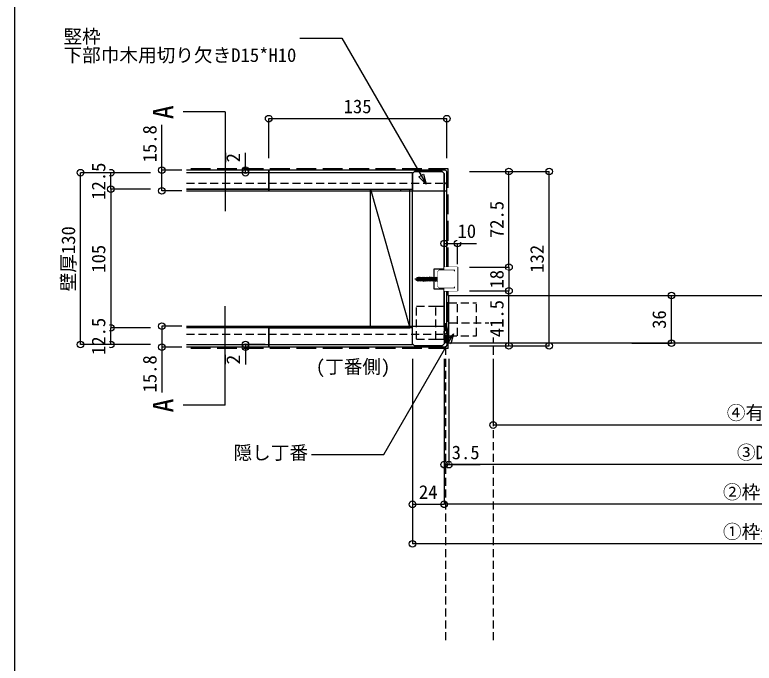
# Model space of a CAD drawing. Units: millimetres, scale not verified. Extents: x -1051 to 1051, y -744 to 744.
# Drawn here: x -988 to -428, y -228 to 263 of the extents above; entities that cross this region are included whole.
import ezdxf
from ezdxf.enums import TextEntityAlignment as Align

# ---------------------------------------------------------------- set-up
doc = ezdxf.new("R2010")
doc.units = ezdxf.units.MM
doc.header["$LTSCALE"] = 5
doc.linetypes.add('DASHED1', pattern=[1.8, 1.2, -0.6])
doc.linetypes.add('DASHED3', pattern=[4, 3, -1])
for name, color, linetype in [('0-0', 7, 'Continuous'), ('1-0', 7, 'Continuous'), ('2-0', 7, 'Continuous'), ('3-0', 5, 'Continuous'), ('4-0', 4, 'Continuous'), ('5-0', 7, 'Continuous')]:
    doc.layers.add(name, color=color, linetype=linetype)
doc.styles.add('ＭＳ ゴシック', font='')
doc.styles.get('ＭＳ ゴシック').set_extended_font_data('MS Gothic')

msp = doc.modelspace()

# ---------------------------------------------------------------- linework, layer by layer
at = {"layer": '0-0', "color": 2}
msp.add_line((-987.5, -687.5), (-987.5, 687.5), dxfattribs=at)
at = {"layer": '1-0'}
for points in [[(-857.434, 130.665), (-686.219, 130.665), (-686.219, 143.165), (-857.434, 143.165)], [(-857.434, 13.165), (-686.219, 13.165), (-686.219, 25.665), (-857.434, 25.665)]]:
    msp.add_lwpolyline(points, dxfattribs=at)
at = {"layer": '2-0', "linetype": 'DASHED1'}
for p, q in [((-857.434, 135.365), (-795.219, 135.365)), ((-795.219, 135.365), (-662.219, 135.365)), ((-857.434, 20.965), (-795.219, 20.965)), ((-795.219, 20.965), (-662.219, 20.965))]:
    msp.add_line(p, q, dxfattribs=at)
at = {"layer": '2-0'}
for p, q in [((-795.219, 129.365), (-795.219, 130.665)), ((-795.219, 130.665), (-695.219, 130.665)), ((-795.219, 129.365), (-695.219, 129.365)), ((-695.219, 129.365), (-695.219, 130.665)), ((-662.219, 71.665), (-662.219, 129.365)), ((-662.219, 129.365), (-660.219, 129.365)), ((-660.219, 71.665), (-660.219, 129.365)), ((-662.219, 71.665), (-660.219, 71.665)), ((-662.219, 26.965), (-662.219, 53.665)), ((-662.219, 53.665), (-660.219, 53.665)), ((-660.219, 26.965), (-660.219, 53.665)), ((-795.219, 25.665), (-795.219, 26.965)), ((-795.219, 26.965), (-695.219, 26.965)), ((-795.219, 25.665), (-695.219, 25.665)), ((-695.219, 25.665), (-695.219, 26.965)), ((-662.219, 26.965), (-660.219, 26.965))]:
    msp.add_line(p, q, dxfattribs=at)
for points in [[(-857.434, 129.365), (-795.219, 129.365), (-795.219, 145.165), (-857.434, 145.165)], [(-857.434, 129.365), (-795.219, 129.365), (-795.219, 130.665), (-857.434, 130.665)], [(-857.434, 26.965), (-795.219, 26.965), (-795.219, 11.165), (-857.434, 11.165)], [(-857.434, 26.965), (-795.219, 26.965), (-795.219, 25.665), (-857.434, 25.665)]]:
    msp.add_lwpolyline(points, dxfattribs=at)
for points in [[(-795.219, 129.365), (-661.119, 129.365), (-660.944, 129.383), (-660.775, 129.434), (-660.619, 129.517), (-660.483, 129.629), (-660.371, 129.765), (-660.288, 129.921), (-660.237, 130.09), (-660.219, 130.265), (-660.219, 137.265), (-660.219, 143.165), (-660.258, 143.556), (-660.372, 143.931), (-660.557, 144.277), (-660.805, 144.58), (-661.108, 144.828), (-661.454, 145.013), (-661.829, 145.127), (-662.219, 145.165), (-795.219, 145.165)], [(-795.219, 26.965), (-661.119, 26.965), (-660.944, 26.948), (-660.775, 26.897), (-660.619, 26.814), (-660.483, 26.702), (-660.371, 26.565), (-660.288, 26.41), (-660.237, 26.241), (-660.219, 26.065), (-660.219, 19.065), (-660.219, 13.165), (-660.258, 12.775), (-660.372, 12.4), (-660.557, 12.054), (-660.805, 11.751), (-661.108, 11.502), (-661.454, 11.318), (-661.829, 11.204), (-662.219, 11.165), (-795.219, 11.165)]]:
    msp.add_lwpolyline(points, close=True, dxfattribs=at)
at = {"layer": '2-0', "linetype": 'DASHED1'}
for centre, start, end in [((-662.219, 133.365), 0, 90), ((-662.219, 22.965), 270, 0)]:
    msp.add_arc(centre, 2, start, end, dxfattribs=at)
at = {"layer": '3-0', "color": 3, "linetype": 'DASHED3'}
for p, q in [((-659.219, 146.165), (-857.434, 146.165)), ((-659.219, 71.665), (-659.219, 146.165)), ((-659.219, 10.165), (-659.219, 53.665)), ((-659.219, 10.165), (-857.434, 10.165))]:
    msp.add_line(p, q, dxfattribs=at)
at = {"layer": '3-0', "color": 7}
for p, q in [((-718.219, 25.665), (-718.219, 130.665)), ((-718.219, 130.665), (-688.219, 130.665)), ((-718.219, 130.665), (-688.219, 25.665)), ((-688.219, 25.665), (-688.219, 130.665)), ((-718.219, 25.665), (-688.219, 25.665))]:
    msp.add_line(p, q, dxfattribs=at)
at = {"layer": '3-0', "color": 7, "linetype": 'DASHED1'}
for p, q in [((-683.219, 17.165), (-683.219, 42.165)), ((-683.219, 42.165), (-662.219, 42.165)), ((-668.719, 17.165), (-668.719, 42.165)), ((-668.719, 42.165), (-662.219, 42.165)), ((-662.219, 17.165), (-662.219, 42.165)), ((-662.219, 17.165), (-662.219, 42.165)), ((-658.719, 19.665), (-658.719, 44.665)), ((-658.719, 44.665), (-652.219, 44.665)), ((-658.719, 19.665), (-658.719, 44.665)), ((-658.719, 44.665), (-637.719, 44.665)), ((-652.219, 19.665), (-652.219, 44.665)), ((-637.719, 19.665), (-637.719, 44.665)), ((-661.219, 29.243), (-661.219, -213.257)), ((-625.219, 29.243), (-661.219, 29.243)), ((-625.219, 29.243), (-625.219, -213.257)), ((-683.219, 17.165), (-662.219, 17.165)), ((-668.719, 17.165), (-662.219, 17.165)), ((-658.719, 19.665), (-652.219, 19.665)), ((-658.719, 19.665), (-637.719, 19.665))]:
    msp.add_line(p, q, dxfattribs=at)
at = {"layer": '3-0', "color": 7}
for points in [[(-686.219, 142.665), (-684.719, 144.165), (-663.719, 144.165), (-662.219, 142.665), (-662.219, 70.165), (-670.219, 70.165), (-670.219, 55.165), (-662.219, 55.165), (-662.219, 13.665), (-663.719, 12.165), (-684.719, 12.165), (-686.219, 13.665)], [(-684.719, 144.165), (-686.219, 142.665), (-686.219, 129.365), (-662.219, 129.365), (-662.219, 142.665), (-663.719, 144.165)], [(-658.719, 50.165), (-165.719, 50.165), (-165.719, 14.165), (-658.719, 14.165)], [(-684.719, 12.165), (-686.219, 13.665), (-686.219, 26.965), (-662.219, 26.965), (-662.219, 13.665), (-663.719, 12.165)]]:
    msp.add_lwpolyline(points, close=True, dxfattribs=at)
at = {"layer": '3-0'}
for points in [[(-654.219, 57.165), (-654.219, 68.165), (-655.219, 69.165), (-666.219, 69.165), (-667.219, 68.165), (-667.219, 57.165), (-666.219, 56.165), (-655.219, 56.165)], [(-654.219, 55.665), (-654.219, 69.665), (-662.219, 69.665), (-662.219, 71.665), (-652.219, 71.665), (-652.219, 53.665), (-662.219, 53.665), (-662.219, 55.665)], [(-683.486, 62.212), (-684.127, 62.477), (-684.147, 62.487), (-684.165, 62.5), (-684.181, 62.515), (-684.194, 62.532), (-684.205, 62.552), (-684.213, 62.572), (-684.218, 62.594), (-684.219, 62.616), (-684.219, 62.709), (-684.218, 62.732), (-684.212, 62.754), (-684.204, 62.776), (-684.192, 62.796), (-684.177, 62.813), (-684.159, 62.829), (-684.14, 62.841), (-684.119, 62.85), (-683.096, 63.206)], [(-656.175, 61.165), (-654.219, 59.465), (-654.219, 65.865), (-656.175, 64.165)]]:
    msp.add_lwpolyline(points, close=True, dxfattribs=at)
for points in [[(-683.486, 62.212), (-683.356, 61.5), (-682.706, 63.872), (-683.096, 63.206)], [(-682.706, 63.872), (-682.615, 63.872), (-683.265, 61.5), (-683.356, 61.5)], [(-683.265, 61.5), (-682.921, 61.978), (-682.271, 63.395), (-682.615, 63.872)], [(-682.271, 63.395), (-681.751, 63.569), (-682.401, 61.762), (-682.921, 61.978)], [(-681.751, 63.569), (-681.406, 64.165), (-682.056, 61.165), (-682.401, 61.762)], [(-682.056, 61.165), (-681.965, 61.165), (-681.315, 64.165), (-681.406, 64.165)], [(-681.315, 64.165), (-680.971, 63.569), (-681.621, 61.762), (-681.965, 61.165)], [(-681.621, 61.762), (-681.101, 61.762), (-680.451, 63.569), (-680.971, 63.569)], [(-680.451, 63.569), (-680.106, 64.165), (-680.756, 61.165), (-681.101, 61.762)], [(-680.756, 61.165), (-680.665, 61.165), (-680.015, 64.165), (-680.106, 64.165)], [(-680.015, 64.165), (-679.671, 63.569), (-680.321, 61.762), (-680.665, 61.165)], [(-680.321, 61.762), (-679.801, 61.762), (-679.151, 63.569), (-679.671, 63.569)], [(-679.151, 63.569), (-678.806, 64.165), (-679.456, 61.165), (-679.801, 61.762)], [(-679.456, 61.165), (-679.365, 61.165), (-678.715, 64.165), (-678.806, 64.165)], [(-678.715, 64.165), (-678.371, 63.569), (-679.021, 61.762), (-679.365, 61.165)], [(-679.021, 61.762), (-678.501, 61.762), (-677.851, 63.569), (-678.371, 63.569)], [(-677.851, 63.569), (-677.506, 64.165), (-678.156, 61.165), (-678.501, 61.762)], [(-678.156, 61.165), (-678.065, 61.165), (-677.415, 64.165), (-677.506, 64.165)], [(-677.415, 64.165), (-677.071, 63.569), (-677.721, 61.762), (-678.065, 61.165)], [(-677.721, 61.762), (-677.201, 61.762), (-676.551, 63.569), (-677.071, 63.569)], [(-676.551, 63.569), (-676.206, 64.165), (-676.856, 61.165), (-677.201, 61.762)], [(-676.856, 61.165), (-676.765, 61.165), (-676.115, 64.165), (-676.206, 64.165)], [(-676.115, 64.165), (-675.771, 63.569), (-676.421, 61.762), (-676.765, 61.165)], [(-676.421, 61.762), (-675.901, 61.762), (-675.251, 63.569), (-675.771, 63.569)], [(-675.251, 63.569), (-674.906, 64.165), (-675.556, 61.165), (-675.901, 61.762)], [(-675.556, 61.165), (-675.465, 61.165), (-674.815, 64.165), (-674.906, 64.165)], [(-674.815, 64.165), (-674.471, 63.569), (-675.121, 61.762), (-675.465, 61.165)], [(-675.121, 61.762), (-674.601, 61.762), (-673.951, 63.569), (-674.471, 63.569)], [(-673.951, 63.569), (-673.606, 64.165), (-674.256, 61.165), (-674.601, 61.762)], [(-674.256, 61.165), (-674.165, 61.165), (-673.515, 64.165), (-673.606, 64.165)], [(-673.515, 64.165), (-673.171, 63.569), (-673.821, 61.762), (-674.165, 61.165)], [(-673.821, 61.762), (-673.301, 61.762), (-672.651, 63.569), (-673.171, 63.569)], [(-672.651, 63.569), (-672.306, 64.165), (-672.956, 61.165), (-673.301, 61.762)], [(-672.956, 61.165), (-672.865, 61.165), (-672.215, 64.165), (-672.306, 64.165)], [(-672.215, 64.165), (-671.871, 63.569), (-672.521, 61.762), (-672.865, 61.165)], [(-672.521, 61.762), (-672.001, 61.762), (-671.351, 63.569), (-671.871, 63.569)], [(-671.351, 63.569), (-671.006, 64.165), (-671.656, 61.165), (-672.001, 61.762)], [(-671.656, 61.165), (-671.565, 61.165), (-670.915, 64.165), (-671.006, 64.165)], [(-670.915, 64.165), (-670.571, 63.569), (-671.221, 61.762), (-671.565, 61.165)], [(-671.221, 61.762), (-670.701, 61.762), (-670.051, 63.569), (-670.571, 63.569)], [(-670.051, 63.569), (-669.706, 64.165), (-670.356, 61.165), (-670.701, 61.762)], [(-670.356, 61.165), (-670.265, 61.165), (-669.615, 64.165), (-669.706, 64.165)], [(-669.615, 64.165), (-669.271, 63.569), (-669.921, 61.762), (-670.265, 61.165)], [(-669.921, 61.762), (-669.401, 61.762), (-668.751, 63.569), (-669.271, 63.569)], [(-668.751, 63.569), (-668.406, 64.165), (-669.056, 61.165), (-669.401, 61.762)], [(-669.056, 61.165), (-668.965, 61.165), (-668.315, 64.165), (-668.406, 64.165)], [(-668.315, 64.165), (-667.971, 63.569), (-668.621, 61.762), (-668.965, 61.165)], [(-668.621, 61.762), (-668.101, 61.762), (-667.451, 63.569), (-667.971, 63.569)], [(-667.451, 63.569), (-667.106, 64.165), (-667.756, 61.165), (-668.101, 61.762)], [(-667.756, 61.165), (-667.665, 61.165), (-667.015, 64.165), (-667.106, 64.165)], [(-667.015, 64.165), (-666.671, 63.569), (-667.321, 61.762), (-667.665, 61.165)], [(-667.321, 61.762), (-666.801, 61.762), (-666.151, 63.569), (-666.671, 63.569)], [(-666.151, 63.569), (-665.806, 64.165), (-666.456, 61.165), (-666.801, 61.762)], [(-666.456, 61.165), (-666.365, 61.165), (-665.715, 64.165), (-665.806, 64.165)], [(-665.715, 64.165), (-665.371, 63.569), (-666.021, 61.762), (-666.365, 61.165)], [(-666.021, 61.762), (-665.501, 61.762), (-664.851, 63.569), (-665.371, 63.569)], [(-664.851, 63.569), (-664.506, 64.165), (-665.156, 61.165), (-665.501, 61.762)], [(-665.156, 61.165), (-665.065, 61.165), (-664.415, 64.165), (-664.506, 64.165)], [(-664.415, 64.165), (-664.071, 63.569), (-664.721, 61.762), (-665.065, 61.165)], [(-664.721, 61.762), (-664.201, 61.762), (-663.551, 63.569), (-664.071, 63.569)], [(-663.551, 63.569), (-663.206, 64.165), (-663.856, 61.165), (-664.201, 61.762)], [(-663.209, 64.165), (-656.175, 64.165), (-656.175, 61.165), (-663.859, 61.165)], [(-663.856, 61.165), (-663.765, 61.165), (-663.115, 64.165), (-663.206, 64.165)], [(-663.115, 64.165), (-662.771, 63.569), (-663.421, 61.762), (-663.765, 61.165)]]:
    msp.add_lwpolyline(points, dxfattribs=at)
at = {"layer": '4-0'}
for p, q in [((-795.219, 154.08), (-795.219, 184.08)), ((-795.219, 184.08), (-660.219, 184.08)), ((-660.219, 154.08), (-660.219, 184.08)), ((-937.681, 13.165), (-937.681, 143.165)), ((-884.806, 143.165), (-914.806, 143.165)), ((-914.806, 130.665), (-914.806, 143.165)), ((-876.042, 129.365), (-876.042, 145.165)), ((-812.79, 143.165), (-812.79, 145.165)), ((-797.79, 143.165), (-812.79, 143.165)), ((-643.219, 144.165), (-613.219, 144.165)), ((-613.219, 71.665), (-613.219, 144.165)), ((-612.738, 144.165), (-582.738, 144.165)), ((-582.738, 12.163), (-582.738, 144.165)), ((-884.806, 130.665), (-914.806, 130.665)), ((-861.042, 129.365), (-876.042, 129.365)), ((-662.219, 89.665), (-652.219, 89.665)), ((-643.219, 71.665), (-613.219, 71.665)), ((-643.219, 71.665), (-613.219, 71.665)), ((-613.219, 71.665), (-613.219, 53.665)), ((-643.219, 53.665), (-613.219, 53.665)), ((-520.219, 50.165), (-490.219, 50.165)), ((-490.219, 14.165), (-490.219, 50.165)), ((-884.806, 25.665), (-914.806, 25.665)), ((-884.806, 25.665), (-914.806, 25.665)), ((-914.806, 13.165), (-914.806, 25.665)), ((-861.042, 26.965), (-876.042, 26.965)), ((-876.042, 26.965), (-876.042, 11.165)), ((-884.806, 13.165), (-914.806, 13.165)), ((-797.79, 13.165), (-812.79, 13.165)), ((-812.79, 13.165), (-812.79, 11.165)), ((-643.219, 12.165), (-613.219, 12.165)), ((-612.738, 12.163), (-582.738, 12.163)), ((-520.219, 14.165), (-490.219, 14.165)), ((-686.219, 2.159), (-686.219, -137.841)), ((-662.219, 2.159), (-662.219, -77.841)), ((-625.219, 2.159), (-625.219, -47.841)), ((-686.219, -20.674), (-686.219, -107.841)), ((-662.219, -20.674), (-662.219, -107.841)), ((-658.719, -47.841), (-658.719, -77.841)), ((-172.219, -47.841), (-625.219, -47.841)), ((-662.219, -57.041), (-662.219, -107.841)), ((-662.219, -77.841), (-658.719, -77.841)), ((-165.719, -77.841), (-658.719, -77.841)), ((-686.219, -107.841), (-662.219, -107.841)), ((-162.219, -107.841), (-662.219, -107.841)), ((-138.219, -137.841), (-686.219, -137.841))]:
    msp.add_line(p, q, dxfattribs=at)
for points in [[(-861.042, 145.165), (-876.042, 145.165), (-876.042, 179.497)], [(-797.79, 145.165), (-812.79, 145.165), (-812.79, 158.33)], [(-861.042, 11.165), (-876.042, 11.165), (-876.042, -23.166)], [(-797.79, 11.165), (-812.79, 11.165), (-812.79, -1.999)], [(-658.719, 2.159), (-658.719, -77.841), (-635.143, -77.841)]]:
    msp.add_lwpolyline(points, dxfattribs=at)
for centre in [(-795.219, 184.08), (-660.219, 184.08), (-937.681, 143.165), (-914.806, 143.165), (-876.042, 145.165), (-812.79, 145.165), (-812.79, 143.165), (-613.219, 144.165), (-582.738, 144.165), (-914.806, 130.665), (-876.042, 129.365), (-662.219, 89.665), (-652.219, 89.665), (-613.219, 71.665), (-613.219, 71.665), (-613.219, 53.665), (-490.219, 50.165), (-914.806, 25.665), (-914.806, 25.665), (-876.042, 26.965), (-937.681, 13.165), (-914.806, 13.165), (-876.042, 11.165), (-812.79, 13.165), (-812.79, 11.165), (-613.219, 12.165), (-582.738, 12.163), (-490.219, 14.165), (-625.219, -47.841), (-662.219, -77.841), (-658.719, -77.841), (-658.719, -77.841), (-686.219, -107.841), (-662.219, -107.841), (-686.219, -137.841)]:
    msp.add_circle(centre, 2.5, dxfattribs=at)
at = {"layer": '5-0', "color": 6}
for points in [[(-677.951, 142.062), (-675.94, 134.559), (-681.433, 140.052)], [(-660.775, 15.654), (-655.282, 21.147), (-657.292, 13.644)]]:
    msp.add_lwpolyline(points, close=True, dxfattribs=at)

# ---------------------------------------------------------------- texts
at = {"layer": '5-0', "style": 'ＭＳ ゴシック'}
for s, p in [('竪枠', (-950.627, 238.018)), ('下部巾木用切り欠きD15*H10', (-950.627, 223.907)), ('(丁番側)', (-759.525, -11.952)), ('隠し丁番', (-821.867, -77.085))]:
    msp.add_text(s, height=10.35, dxfattribs=at).set_placement(p, align=Align.BOTTOM_LEFT)

# ---------------------------------------------------------------- wipeouts: each hides what was drawn before it
for points in [[(-862.713, 194.673), (-883.88, 194.673), (-883.88, 183.666), (-862.713, 183.666)], [(-862.713, -27.338), (-883.88, -27.338), (-883.88, -38.344), (-862.713, -38.344)]]:
    msp.add_wipeout(points)

# ---------------------------------------------------------------- next in the draw order: linework, layer by layer
at = {"layer": '5-0', "color": 3}
for p, q in [((-828.288, 189.169), (-860.038, 189.169)), ((-828.288, -32.841), (-860.038, -32.841))]:
    msp.add_line(p, q, dxfattribs=at)

# ---------------------------------------------------------------- next in the draw order: texts
at = {"layer": '5-0', "style": 'ＭＳ ゴシック'}
for p in [(-862.713, 183.666), (-862.713, -38.344)]:
    msp.add_text('A', height=15.52, rotation=90, dxfattribs=at).set_placement(p, align=Align.BOTTOM_LEFT)

# ---------------------------------------------------------------- next in the draw order: wipeouts: each hides what was drawn before it
at = {"color": 7}
for points in [[(-738.444, 185.08), (-738.444, 199.191), (-716.995, 199.191), (-716.995, 185.08)], [(-877.042, 150.992), (-891.153, 150.992), (-891.153, 179.497), (-877.042, 179.497)], [(-813.79, 150.992), (-827.902, 150.992), (-827.902, 158.33), (-813.79, 158.33)], [(-915.806, 122.663), (-929.917, 122.663), (-929.917, 151.168), (-915.806, 151.168)], [(-614.219, 93.663), (-628.331, 93.663), (-628.331, 122.168), (-614.219, 122.168)], [(-938.681, 53.33), (-952.792, 53.33), (-952.792, 103.001), (-938.681, 103.001)], [(-583.738, 67.44), (-597.849, 67.44), (-597.849, 88.889), (-583.738, 88.889)], [(-655.219, 56.165), (-654.219, 57.165), (-654.219, 68.165), (-654.219, 68.165)], [(-614.219, 55.469), (-628.331, 55.469), (-628.331, 69.862), (-614.219, 69.862)], [(-491.219, 24.969), (-505.331, 24.969), (-505.331, 39.362), (-491.219, 39.362)], [(-877.042, -23.166), (-891.153, -23.166), (-891.153, 5.338), (-877.042, 5.338)], [(-813.79, -1.999), (-827.902, -1.999), (-827.902, 5.338), (-813.79, 5.338)], [(-448.249, -46.841), (-448.249, -32.73), (-349.189, -32.73), (-349.189, -46.841)], [(-656.592, -76.841), (-656.592, -62.73), (-635.143, -62.73), (-635.143, -76.841)], [(-440.583, -76.841), (-440.583, -62.73), (-383.856, -62.73), (-383.856, -76.841)], [(-681.416, -106.841), (-681.416, -92.73), (-667.023, -92.73), (-667.023, -106.841)], [(-451.166, -106.841), (-451.166, -92.73), (-373.273, -92.73), (-373.273, -106.841)], [(-451.166, -136.841), (-451.166, -122.73), (-373.273, -122.73), (-373.273, -136.841)]]:
    msp.add_wipeout(points, dxfattribs=at)

# ---------------------------------------------------------------- next in the draw order: linework, layer by layer
at = {"layer": '4-0'}
for p, q in [((-907.681, 143.165), (-937.681, 143.165)), ((-884.806, 130.665), (-914.806, 130.665)), ((-914.806, 130.665), (-914.806, 25.665)), ((-643.219, 53.665), (-613.219, 53.665)), ((-613.219, 12.165), (-613.219, 53.665))]:
    msp.add_line(p, q, dxfattribs=at)
for centre in [(-914.806, 130.665), (-613.219, 53.665), (-662.219, -107.841)]:
    msp.add_circle(centre, 2.5, dxfattribs=at)
at = {"layer": '5-0', "color": 3}
for p, q in [((-828.288, 189.169), (-828.288, 114.169)), ((-828.288, -32.841), (-828.288, 42.159))]:
    msp.add_line(p, q, dxfattribs=at)
at = {"layer": '5-0', "color": 6}
for points in [[(-771.496, 245.074), (-739.746, 245.074), (-675.94, 134.559)], [(-762.68, -70.03), (-707.923, -70.03), (-655.282, 21.147)]]:
    msp.add_lwpolyline(points, dxfattribs=at)

# ---------------------------------------------------------------- next in the draw order: texts
at = {"layer": '4-0', "style": 'ＭＳ ゴシック'}
for s, p in [('135', (-738.444, 185.08)), ('④有効開口寸法', (-448.249, -46.841)), ('3.5', (-656.592, -76.841)), ('③DW寸法', (-440.583, -76.841)), ('24', (-681.416, -106.841)), ('②枠内W寸法', (-451.166, -106.841)), ('①枠外W寸法', (-451.166, -136.841))]:
    msp.add_text(s, height=10.35, dxfattribs=at).set_placement(p, align=Align.BOTTOM_LEFT)
for s, p in [('15.8', (-877.042, 150.992)), ('2', (-813.79, 150.992)), ('12.5', (-915.806, 122.663)), ('72.5', (-614.219, 93.663)), ('壁厚130', (-938.681, 53.33)), ('132', (-583.738, 67.44)), ('18', (-614.219, 55.469)), ('36', (-491.219, 24.969)), ('15.8', (-877.042, -23.166))]:
    msp.add_text(s, height=10.35, rotation=90, dxfattribs=at).set_placement(p, align=Align.BOTTOM_LEFT)
at = {"layer": '4-0', "style": 'ＭＳ ゴシック', "width": 1.05}
msp.add_text('2', height=10.35, rotation=90, dxfattribs=at).set_placement((-813.79, -1.999), align=Align.BOTTOM_LEFT)

# ---------------------------------------------------------------- next in the draw order: wipeouts: each hides what was drawn before it
at = {"color": 7}
msp.add_wipeout([(-655.219, 69.165), (-655.219, 56.165), (-654.219, 68.165), (-654.219, 68.165)], dxfattribs=at)

# ---------------------------------------------------------------- next in the draw order: wipeouts: each hides what was drawn before it
for points in [[(-915.806, 67.441), (-929.917, 67.441), (-929.917, 88.89), (-915.806, 88.89)], [(-666.219, 56.165), (-655.219, 56.165), (-655.219, 69.165), (-655.219, 69.165)], [(-614.219, 18.663), (-628.331, 18.663), (-628.331, 47.168), (-614.219, 47.168)], [(-915.806, 5.163), (-929.917, 5.163), (-929.917, 33.668), (-915.806, 33.668)]]:
    msp.add_wipeout(points, dxfattribs=at)

# ---------------------------------------------------------------- next in the draw order: linework, layer by layer
at = {"layer": '4-0'}
msp.add_line((-907.681, 13.165), (-937.681, 13.165), dxfattribs=at)

# ---------------------------------------------------------------- next in the draw order: texts
at = {"layer": '4-0', "style": 'ＭＳ ゴシック'}
for s, p in [('105', (-915.806, 67.441)), ('41.5', (-614.219, 18.663)), ('12.5', (-915.806, 5.163))]:
    msp.add_text(s, height=10.35, rotation=90, dxfattribs=at).set_placement(p, align=Align.BOTTOM_LEFT)

# ---------------------------------------------------------------- next in the draw order: wipeouts: each hides what was drawn before it
at = {"color": 7}
msp.add_wipeout([(-666.219, 69.165), (-666.219, 56.165), (-655.219, 69.165), (-655.219, 69.165)], dxfattribs=at)

# ---------------------------------------------------------------- next in the draw order: wipeouts: each hides what was drawn before it
for points in [[(-667.219, 57.165), (-666.219, 56.165), (-666.219, 69.165), (-666.219, 69.165)], [(-654.219, 55.665), (-652.219, 71.665), (-652.219, 53.665), (-652.219, 53.665)]]:
    msp.add_wipeout(points, dxfattribs=at)

# ---------------------------------------------------------------- next in the draw order: wipeouts: each hides what was drawn before it
for points in [[(-667.219, 68.165), (-667.219, 57.165), (-666.219, 69.165), (-666.219, 69.165)], [(-654.219, 69.665), (-652.219, 71.665), (-654.219, 55.665), (-654.219, 55.665)]]:
    msp.add_wipeout(points, dxfattribs=at)

# ---------------------------------------------------------------- next in the draw order: wipeouts: each hides what was drawn before it
for points in [[(-662.219, 69.665), (-652.219, 71.665), (-654.219, 69.665), (-654.219, 69.665)], [(-662.219, 53.665), (-654.219, 55.665), (-652.219, 53.665), (-652.219, 53.665)]]:
    msp.add_wipeout(points, dxfattribs=at)

# ---------------------------------------------------------------- next in the draw order: wipeouts: each hides what was drawn before it
for points in [[(-662.219, 71.665), (-652.219, 71.665), (-662.219, 69.665), (-662.219, 69.665)], [(-662.219, 55.665), (-654.219, 55.665), (-662.219, 53.665), (-662.219, 53.665)]]:
    msp.add_wipeout(points, dxfattribs=at)

# ---------------------------------------------------------------- next in the draw order: linework, layer by layer
at = {"layer": '4-0'}
msp.add_line((-662.219, 73.818), (-662.219, 89.665), dxfattribs=at)
msp.add_lwpolyline([(-652.219, 73.818), (-652.219, 89.665), (-637.826, 89.665)], dxfattribs=at)

# ---------------------------------------------------------------- next in the draw order: wipeouts: each hides what was drawn before it
at = {"color": 7}
msp.add_wipeout([(-652.219, 90.665), (-652.219, 104.777), (-637.826, 104.777), (-637.826, 90.665)], dxfattribs=at)

# ---------------------------------------------------------------- next in the draw order: texts
at = {"layer": '4-0', "style": 'ＭＳ ゴシック'}
msp.add_text('10', height=10.35, dxfattribs=at).set_placement((-652.219, 90.665), align=Align.BOTTOM_LEFT)

doc.saveas('drawing.dxf')
